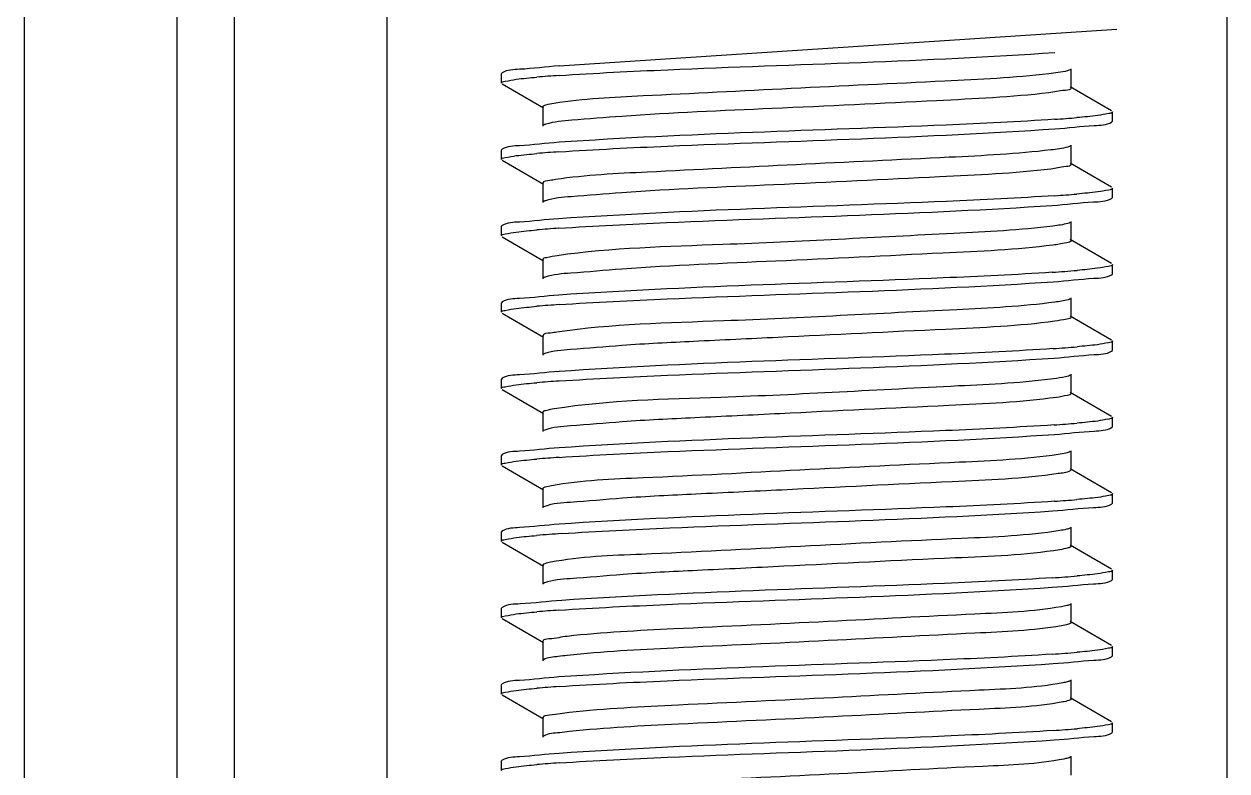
# Model space of a CAD drawing. Extents: x 27938 to 1042331, y -235042 to 1535213.
# Drawn here: x 707864.7 to 708239.7, y 732249.6 to 732482.4 of the extents above; entities that cross this region are included whole.
import ezdxf

# ---------------------------------------------------------------- set-up
doc = ezdxf.new("R2010")
doc.units = 0
doc.header["$LTSCALE"] = 1000
doc.header["$MEASUREMENT"] = 0

msp = doc.modelspace()

# ---------------------------------------------------------------- linework, layer by layer
at = {"linetype": 'Continuous'}
for p, q in [((707864.69, 733136.51), (707864.69, 728395.48)), ((707912.32, 733136.51), (707912.32, 728395.48)), ((707930.18, 733136.51), (707930.18, 728395.48)), ((707977.8, 733136.51), (707977.8, 728395.48)), ((708239.75, 733136.51), (708239.75, 728395.48)), ((708031.51, 732469.34), (708205.45, 732480.77)), ((708191.14, 732462.51), (708191.14, 732468.46)), ((708013.75, 732467.24), (708013.52, 732466.97)), ((708013.52, 732464), (708013.52, 732466.97)), ((708013.52, 732464), (708013.52, 732466.97)), ((708013.75, 732463.74), (708026.67, 732456.25)), ((708203.8, 732455.33), (708190.88, 732462.81)), ((708026.41, 732456.56), (708026.41, 732450.6)), ((708204.03, 732452.09), (708204.03, 732455.07)), ((708204.03, 732452.09), (708204.03, 732455.07)), ((708203.8, 732451.83), (708204.03, 732452.09)), ((708013.75, 732443.42), (708013.52, 732443.16)), ((708013.52, 732440.19), (708013.52, 732443.16)), ((708013.52, 732440.19), (708013.52, 732443.16)), ((708191.14, 732438.7), (708191.14, 732444.65)), ((708013.75, 732439.92), (708026.67, 732432.44)), ((708203.8, 732431.52), (708190.88, 732439)), ((708026.41, 732432.74), (708026.41, 732426.79)), ((708204.03, 732428.28), (708204.03, 732431.26)), ((708204.03, 732428.28), (708204.03, 732431.26)), ((708203.8, 732428.02), (708204.03, 732428.28)), ((708013.75, 732419.61), (708013.52, 732419.35)), ((708191.14, 732414.88), (708191.14, 732420.84)), ((708013.52, 732416.37), (708013.52, 732419.35)), ((708013.52, 732416.37), (708013.52, 732419.35)), ((708013.75, 732416.11), (708026.67, 732408.63)), ((708203.8, 732407.7), (708190.88, 732415.19)), ((708026.41, 732408.93), (708026.41, 732402.98)), ((708204.03, 732404.47), (708204.03, 732407.44)), ((708204.03, 732404.47), (708204.03, 732407.44)), ((708203.8, 732404.2), (708204.03, 732404.47)), ((708191.14, 732391.07), (708191.14, 732397.02)), ((708013.75, 732395.8), (708013.52, 732395.54)), ((708013.52, 732392.56), (708013.52, 732395.54)), ((708013.52, 732392.56), (708013.52, 732395.54)), ((708013.75, 732392.3), (708026.67, 732384.82)), ((708203.8, 732383.89), (708190.88, 732391.37)), ((708026.41, 732385.12), (708026.41, 732379.16)), ((708204.03, 732380.65), (708204.03, 732383.63)), ((708027.12, 732379.66), (708026.67, 732379.47)), ((708203.8, 732380.39), (708204.03, 732380.65)), ((708013.75, 732371.98), (708013.52, 732371.72)), ((708013.52, 732368.75), (708013.52, 732371.72)), ((708013.52, 732368.75), (708013.52, 732371.72)), ((708191.14, 732367.26), (708191.14, 732373.21)), ((708013.75, 732368.49), (708026.67, 732361)), ((708203.8, 732360.08), (708190.88, 732367.56)), ((708026.41, 732361.31), (708026.41, 732355.35)), ((708204.03, 732356.84), (708204.03, 732359.82)), ((708204.03, 732356.84), (708204.03, 732359.82)), ((708027.07, 732355.83), (708026.67, 732355.65)), ((708203.8, 732356.58), (708204.03, 732356.84)), ((708191.14, 732343.45), (708191.14, 732349.4)), ((708013.75, 732348.17), (708013.52, 732347.91)), ((708013.52, 732344.93), (708013.52, 732347.91)), ((708013.52, 732344.93), (708013.52, 732347.91)), ((708013.75, 732344.67), (708026.67, 732337.19)), ((708203.8, 732336.26), (708190.88, 732343.75)), ((708026.41, 732337.49), (708026.41, 732331.54)), ((708204.03, 732333.03), (708204.03, 732336)), ((708204.03, 732333.03), (708204.03, 732336)), ((708027.02, 732332), (708026.67, 732331.84)), ((708203.8, 732332.77), (708204.03, 732333.03)), ((708013.75, 732324.36), (708013.52, 732324.1)), ((708013.52, 732321.12), (708013.52, 732324.1)), ((708013.52, 732321.12), (708013.52, 732324.1)), ((708191.14, 732319.63), (708191.14, 732325.59)), ((708013.75, 732320.86), (708026.67, 732313.38)), ((708203.8, 732312.45), (708190.88, 732319.93)), ((708026.41, 732313.68), (708026.41, 732307.73)), ((708204.03, 732309.21), (708204.03, 732312.19)), ((708204.03, 732309.21), (708204.03, 732312.19)), ((708026.99, 732308.17), (708026.67, 732308.03)), ((708203.8, 732308.95), (708204.03, 732309.21)), ((708013.75, 732300.55), (708013.52, 732300.28)), ((708013.52, 732297.31), (708013.52, 732300.28)), ((708013.52, 732297.31), (708013.52, 732300.28)), ((708191.14, 732295.82), (708191.14, 732301.77)), ((708013.75, 732297.05), (708026.67, 732289.57)), ((708203.8, 732288.64), (708190.88, 732296.12)), ((708026.41, 732289.87), (708026.41, 732283.91)), ((708204.03, 732285.4), (708204.03, 732288.38)), ((708204.03, 732285.4), (708204.03, 732288.38)), ((708203.8, 732285.14), (708204.03, 732285.4)), ((708191.14, 732272.01), (708191.14, 732277.96)), ((708013.75, 732276.73), (708013.52, 732276.47)), ((708013.52, 732273.5), (708013.52, 732276.47)), ((708013.52, 732273.5), (708013.52, 732276.47)), ((708013.75, 732273.23), (708026.67, 732265.75)), ((708203.8, 732264.83), (708190.88, 732272.31)), ((708026.41, 732266.05), (708026.41, 732260.1)), ((708204.03, 732261.59), (708204.03, 732264.57)), ((708204.03, 732261.59), (708204.03, 732264.57)), ((708203.8, 732261.33), (708204.03, 732261.59)), ((708013.75, 732252.92), (708013.52, 732252.66)), ((708013.52, 732249.68), (708013.52, 732252.66)), ((708013.52, 732249.68), (708013.52, 732252.66)), ((708191.14, 732248.19), (708191.14, 732254.15))]:
    msp.add_line(p, q, dxfattribs=at)
for centre, radius, start, end in [((708058.89, 732057.53), 409.75, 93.8309, 94.8034), ((708158.68, 732861.28), 409.49, 273.831, 274.805), ((708058.8, 732034.83), 408.64, 93.8384, 94.8035), ((708158.79, 732836.07), 408.1, 273.8416, 274.804), ((708058.81, 732010.94), 408.71, 93.8379, 94.8036), ((708157.72, 732825.75), 421.63, 273.7501, 274.8057), ((708058.9, 731985.94), 409.9, 93.83, 94.8034), ((708158.13, 732796.77), 416.44, 273.7834, 274.8062), ((708058.92, 731961.85), 410.18, 93.8281, 94.8033), ((708158.45, 732768.84), 412.32, 273.8111, 274.8058), ((708058.89, 731938.44), 409.77, 93.8308, 94.8034), ((708158.67, 732742.28), 409.56, 273.8305, 274.805), ((708059.93, 731901.63), 422.82, 93.743, 94.805), ((708157.83, 732728.99), 420.12, 273.7591, 274.8063), ((708058.8, 731891.93), 408.65, 93.8383, 94.8036), ((708157.7, 732706.87), 421.81, 273.7489, 274.8056), ((708058.9, 731866.89), 409.88, 93.8301, 94.8034), ((708158.11, 732677.86), 416.6, 273.7824, 274.8062), ((708058.92, 731842.78), 410.18, 93.8281, 94.8033)]:
    msp.add_arc(centre, radius, start, end, dxfattribs=at)
for points, knots in [([(708031.51, 732466.37), (708042.79, 732467.13), (708094.3, 732469.61), (708145.87, 732470.8), (708186.04, 732473.54)], [0, 0, 0, 0, 0.219207, 1, 1, 1, 1]), ([(708031.54, 732469.34), (708027.42, 732469.06), (708021.65, 732468.26), (708015.36, 732468.16), (708013.75, 732467.24)], [0, 0, 0, 0, 0.690341, 1, 1, 1, 1]), ([(708013.52, 732464), (708013.52, 732464.43), (708015.81, 732464.72), (708016.97, 732465.03), (708018.12, 732465.18)], [0, 0, 0, 0, 0.271512, 1, 1, 1, 1]), ([(708184.22, 732466.9), (708173.45, 732465.66), (708146.62, 732464.31), (708104.44, 732462.37), (708063.85, 732460.21), (708039.11, 732459.13), (708029.93, 732457.67)], [0, 0, 0, 0, 0.210492, 0.520764, 0.819615, 1, 1, 1, 1]), ([(708190.88, 732468.16), (708190.62, 732468.01), (708188.43, 732467.34), (708186.18, 732467.12), (708184.22, 732466.9)], [0, 0, 0, 0, 0.130925, 1, 1, 1, 1]), ([(708184.22, 732460.95), (708172.6, 732459.61), (708143.81, 732458.27), (708099.47, 732456.03), (708061.43, 732454.54), (708037.98, 732452.58), (708029.95, 732451.98), (708027.34, 732451.17)], [0, 0, 0, 0, 0.223118, 0.549331, 0.848052, 0.947905, 1, 1, 1, 1]), ([(708191.14, 732462.51), (708191.14, 732461.87), (708187.63, 732461.64), (708185.95, 732461.14), (708184.22, 732460.95)], [0, 0, 0, 0, 0.268344, 1, 1, 1, 1]), ([(708029.93, 732457.67), (708029.04, 732457.53), (708028.1, 732457.3), (708026.42, 732456.9), (708026.41, 732456.56)], [0, 0, 0, 0, 0.719855, 1, 1, 1, 1]), ([(708204.03, 732455.07), (708204.03, 732454.64), (708201.76, 732454.35), (708200.61, 732454.04), (708199.46, 732453.89)], [0, 0, 0, 0, 0.27162, 1, 1, 1, 1]), ([(708027.34, 732451.17), (708027.21, 732451.13), (708026.99, 732451.06), (708026.77, 732450.96), (708026.68, 732450.9)], [0, 0, 0, 0, 0.565422, 1, 1, 1, 1]), ([(708031.45, 732442.55), (708042.73, 732443.32), (708094.29, 732445.8), (708145.92, 732446.99), (708186.13, 732449.73)], [0, 0, 0, 0, 0.219144, 1, 1, 1, 1]), ([(708186.04, 732452.7), (708174.76, 732451.93), (708123.25, 732449.45), (708071.68, 732448.26), (708031.51, 732445.53)], [0, 0, 0, 0, 0.219225, 1, 1, 1, 1]), ([(708186.13, 732449.73), (708190.22, 732450.01), (708195.96, 732450.8), (708202.2, 732450.91), (708203.8, 732451.83)], [0, 0, 0, 0, 0.690204, 1, 1, 1, 1]), ([(708031.51, 732445.53), (708027.4, 732445.25), (708021.64, 732444.45), (708015.35, 732444.34), (708013.75, 732443.42)], [0, 0, 0, 0, 0.690315, 1, 1, 1, 1]), ([(708184.87, 732443.16), (708174.35, 732441.9), (708147.86, 732440.58), (708105.9, 732438.6), (708064.99, 732436.49), (708039.88, 732435.34), (708030.42, 732433.93)], [0, 0, 0, 0, 0.205418, 0.513768, 0.814544, 1, 1, 1, 1]), ([(708190.88, 732444.35), (708190.64, 732444.21), (708188.67, 732443.59), (708186.63, 732443.37), (708184.87, 732443.16)], [0, 0, 0, 0, 0.133703, 1, 1, 1, 1]), ([(708013.52, 732440.19), (708013.52, 732440.62), (708015.8, 732440.9), (708016.96, 732441.22), (708018.1, 732441.37)], [0, 0, 0, 0, 0.271571, 1, 1, 1, 1]), ([(708191.14, 732438.7), (708191.14, 732438.11), (708187.98, 732437.84), (708186.44, 732437.4), (708184.87, 732437.21)], [0, 0, 0, 0, 0.269649, 1, 1, 1, 1]), ([(708184.87, 732437.21), (708173.36, 732435.82), (708144.51, 732434.51), (708099.95, 732432.23), (708061.54, 732430.76), (708037.9, 732428.74), (708029.83, 732428.17), (708027.25, 732427.33)], [0, 0, 0, 0, 0.220204, 0.547586, 0.848383, 0.94851, 1, 1, 1, 1]), ([(708030.42, 732433.93), (708029.84, 732433.84), (708028.7, 732433.52), (708026.42, 732433.55), (708026.41, 732432.74)], [0, 0, 0, 0, 0.421018, 1, 1, 1, 1]), ([(708204.03, 732431.26), (708204.03, 732430.82), (708201.76, 732430.54), (708200.61, 732430.23), (708199.46, 732430.08)], [0, 0, 0, 0, 0.271621, 1, 1, 1, 1]), ([(708027.25, 732427.33), (708027.14, 732427.3), (708026.95, 732427.23), (708026.76, 732427.14), (708026.68, 732427.09)], [0, 0, 0, 0, 0.559972, 1, 1, 1, 1]), ([(708186.13, 732428.89), (708174.85, 732428.13), (708123.29, 732425.64), (708071.66, 732424.45), (708031.45, 732421.71)], [0, 0, 0, 0, 0.219059, 1, 1, 1, 1]), ([(708185.29, 732425.86), (708189.58, 732426.15), (708195.58, 732426.98), (708202.13, 732427.06), (708203.8, 732428.02)], [0, 0, 0, 0, 0.691064, 1, 1, 1, 1]), ([(708031.45, 732418.74), (708042.63, 732419.5), (708093.91, 732421.97), (708145.25, 732423.19), (708185.29, 732425.86)], [0, 0, 0, 0, 0.218315, 1, 1, 1, 1]), ([(708031.45, 732421.71), (708027.35, 732421.43), (708021.61, 732420.64), (708015.35, 732420.53), (708013.75, 732419.61)], [0, 0, 0, 0, 0.690246, 1, 1, 1, 1]), ([(708190.88, 732420.54), (708190.66, 732420.41), (708188.9, 732419.83), (708187.06, 732419.62), (708185.49, 732419.43)], [0, 0, 0, 0, 0.136714, 1, 1, 1, 1]), ([(708013.52, 732416.37), (708013.52, 732416.8), (708015.8, 732417.09), (708016.96, 732417.4), (708018.1, 732417.55)], [0, 0, 0, 0, 0.271569, 1, 1, 1, 1]), ([(708185.49, 732419.43), (708175.23, 732418.13), (708140.85, 732416.49), (708089.4, 732413.59), (708048.02, 732412.59), (708030.95, 732410.19)], [0, 0, 0, 0, 0.200359, 0.665926, 1, 1, 1, 1]), ([(708185.49, 732413.47), (708174.1, 732412.03), (708145.22, 732410.75), (708100.46, 732408.42), (708061.68, 732406.98), (708037.85, 732404.9), (708029.74, 732404.36), (708027.18, 732403.49)], [0, 0, 0, 0, 0.217121, 0.545559, 0.848485, 0.948981, 1, 1, 1, 1]), ([(708191.14, 732414.88), (708191.14, 732414.35), (708188.31, 732414.04), (708186.9, 732413.65), (708185.49, 732413.47)], [0, 0, 0, 0, 0.271205, 1, 1, 1, 1]), ([(708030.95, 732410.19), (708029.81, 732410.03), (708028.64, 732409.73), (708026.41, 732409.37), (708026.41, 732408.93)], [0, 0, 0, 0, 0.725085, 1, 1, 1, 1]), ([(708185.29, 732405.02), (708173.97, 732404.27), (708122.69, 732401.81), (708071.35, 732400.62), (708031.45, 732397.9)], [0, 0, 0, 0, 0.221032, 1, 1, 1, 1]), ([(708204.03, 732407.44), (708204.03, 732407), (708201.69, 732406.72), (708200.52, 732406.4), (708199.34, 732406.25)], [0, 0, 0, 0, 0.271165, 1, 1, 1, 1]), ([(708027.18, 732403.49), (708027.09, 732403.46), (708026.91, 732403.4), (708026.75, 732403.32), (708026.68, 732403.28)], [0, 0, 0, 0, 0.555073, 1, 1, 1, 1]), ([(708031.52, 732394.93), (708042.75, 732395.69), (708094.11, 732398.17), (708145.53, 732399.37), (708185.61, 732402.07)], [0, 0, 0, 0, 0.218794, 1, 1, 1, 1]), ([(708185.61, 732402.07), (708189.82, 732402.35), (708195.72, 732403.17), (708202.16, 732403.26), (708203.8, 732404.2)], [0, 0, 0, 0, 0.69076, 1, 1, 1, 1]), ([(708031.45, 732397.9), (708027.35, 732397.62), (708021.61, 732396.82), (708015.35, 732396.71), (708013.75, 732395.8)], [0, 0, 0, 0, 0.690251, 1, 1, 1, 1]), ([(708013.52, 732392.56), (708013.52, 732392.99), (708015.81, 732393.28), (708016.97, 732393.59), (708018.12, 732393.74)], [0, 0, 0, 0, 0.271503, 1, 1, 1, 1]), ([(708186.08, 732395.69), (708175.94, 732394.34), (708141.45, 732392.74), (708089.76, 732389.75), (708048.01, 732388.82), (708030.79, 732386.36)], [0, 0, 0, 0, 0.197233, 0.664604, 1, 1, 1, 1]), ([(708190.88, 732396.72), (708190.68, 732396.61), (708189.11, 732396.07), (708187.47, 732395.88), (708186.08, 732395.69)], [0, 0, 0, 0, 0.139964, 1, 1, 1, 1]), ([(708186.08, 732389.74), (708174.82, 732388.23), (708145.94, 732386.98), (708108.41, 732385.11), (708074.76, 732383.5), (708053.18, 732382.46), (708037.82, 732381.07), (708029.66, 732380.55), (708027.12, 732379.66)], [0, 0, 0, 0, 0.213883, 0.543283, 0.707942, 0.848388, 0.949336, 1, 1, 1, 1]), ([(708191.14, 732391.07), (708191.14, 732390.59), (708188.63, 732390.25), (708187.35, 732389.9), (708186.08, 732389.74)], [0, 0, 0, 0, 0.272967, 1, 1, 1, 1]), ([(708030.79, 732386.36), (708030.15, 732386.27), (708028.92, 732385.92), (708026.41, 732386), (708026.41, 732385.12)], [0, 0, 0, 0, 0.42179, 1, 1, 1, 1]), ([(708204.03, 732383.63), (708204.03, 732383.19), (708201.73, 732382.91), (708200.56, 732382.59), (708199.4, 732382.44)], [0, 0, 0, 0, 0.27139, 1, 1, 1, 1]), ([(708185.61, 732381.23), (708174.31, 732380.47), (708122.95, 732378), (708071.52, 732376.81), (708031.52, 732374.09)], [0, 0, 0, 0, 0.220239, 1, 1, 1, 1]), ([(708031.54, 732371.12), (708042.79, 732371.88), (708094.24, 732374.36), (708145.74, 732375.56), (708185.86, 732378.27)], [0, 0, 0, 0, 0.219088, 1, 1, 1, 1]), ([(708185.86, 732378.27), (708190.01, 732378.55), (708195.83, 732379.36), (708202.18, 732379.46), (708203.8, 732380.39)], [0, 0, 0, 0, 0.690501, 1, 1, 1, 1]), ([(708031.52, 732374.09), (708027.41, 732373.81), (708021.64, 732373.01), (708015.36, 732372.91), (708013.75, 732371.98)], [0, 0, 0, 0, 0.690324, 1, 1, 1, 1]), ([(708186.63, 732371.95), (708176.49, 732370.52), (708141.5, 732368.99), (708089.4, 732365.79), (708047.17, 732365.13), (708030.02, 732362.43)], [0, 0, 0, 0, 0.195888, 0.668212, 1, 1, 1, 1]), ([(708190.88, 732372.91), (708190.69, 732372.81), (708189.31, 732372.31), (708187.86, 732372.13), (708186.63, 732371.95)], [0, 0, 0, 0, 0.143518, 1, 1, 1, 1]), ([(708013.52, 732368.75), (708013.52, 732369.18), (708015.82, 732369.47), (708016.97, 732369.78), (708018.13, 732369.93)], [0, 0, 0, 0, 0.27149, 1, 1, 1, 1]), ([(708191.14, 732367.26), (708191.14, 732366.82), (708188.93, 732366.46), (708187.76, 732366.16), (708186.63, 732366)], [0, 0, 0, 0, 0.275042, 1, 1, 1, 1]), ([(708186.63, 732366), (708175.52, 732364.43), (708146.65, 732363.23), (708109.05, 732361.32), (708075.11, 732359.71), (708053.29, 732358.67), (708037.82, 732357.24), (708029.59, 732356.75), (708027.07, 732355.83)], [0, 0, 0, 0, 0.210506, 0.540786, 0.706621, 0.84812, 0.949594, 1, 1, 1, 1]), ([(708030.02, 732362.43), (708029.11, 732362.29), (708028.15, 732362.05), (708026.41, 732361.66), (708026.41, 732361.31)], [0, 0, 0, 0, 0.720573, 1, 1, 1, 1]), ([(708204.03, 732359.82), (708204.03, 732359.38), (708201.75, 732359.1), (708200.59, 732358.79), (708199.44, 732358.64)], [0, 0, 0, 0, 0.271542, 1, 1, 1, 1]), ([(708185.86, 732357.44), (708174.58, 732356.67), (708123.14, 732354.2), (708071.63, 732353), (708031.54, 732350.28)], [0, 0, 0, 0, 0.219626, 1, 1, 1, 1]), ([(708186.03, 732354.47), (708190.15, 732354.75), (708195.91, 732355.55), (708202.2, 732355.66), (708203.8, 732356.58)], [0, 0, 0, 0, 0.690315, 1, 1, 1, 1]), ([(708031.51, 732347.3), (708042.79, 732348.07), (708094.3, 732350.55), (708145.87, 732351.74), (708186.03, 732354.47)], [0, 0, 0, 0, 0.219207, 1, 1, 1, 1]), ([(708031.54, 732350.28), (708027.42, 732350), (708021.65, 732349.2), (708015.36, 732349.09), (708013.75, 732348.17)], [0, 0, 0, 0, 0.690341, 1, 1, 1, 1]), ([(708190.87, 732349.1), (708190.47, 732348.87), (708189.21, 732348.56), (708187.96, 732348.34), (708187.16, 732348.22)], [0, 0, 0, 0, 0.361946, 1, 1, 1, 1]), ([(708013.52, 732344.93), (708013.52, 732345.37), (708015.81, 732345.65), (708016.97, 732345.97), (708018.12, 732346.12)], [0, 0, 0, 0, 0.271511, 1, 1, 1, 1]), ([(708187.16, 732348.22), (708176.98, 732346.69), (708150.04, 732345.53), (708106.9, 732343.4), (708064.54, 732341.09), (708038.58, 732340.16), (708029.18, 732338.48)], [0, 0, 0, 0, 0.195054, 0.509751, 0.81902, 1, 1, 1, 1]), ([(708187.16, 732342.26), (708176.2, 732340.62), (708147.36, 732339.49), (708109.71, 732337.53), (708075.49, 732335.91), (708053.43, 732334.87), (708037.83, 732333.41), (708029.54, 732332.95), (708027.02, 732332)], [0, 0, 0, 0, 0.207, 0.538089, 0.705109, 0.8477, 0.949766, 1, 1, 1, 1]), ([(708191.14, 732343.45), (708191.14, 732343.32), (708189.77, 732342.37), (708188.42, 732342.45), (708187.16, 732342.26)], [0, 0, 0, 0, 0.092175, 1, 1, 1, 1]), ([(708029.18, 732338.48), (708028.48, 732338.35), (708027.71, 732338.17), (708026.41, 732337.78), (708026.41, 732337.49)], [0, 0, 0, 0, 0.714305, 1, 1, 1, 1]), ([(708186.03, 732333.64), (708174.76, 732332.87), (708123.25, 732330.39), (708071.68, 732329.2), (708031.51, 732326.47)], [0, 0, 0, 0, 0.219234, 1, 1, 1, 1]), ([(708204.03, 732336), (708204.03, 732335.57), (708201.76, 732335.29), (708200.61, 732334.98), (708199.46, 732334.83)], [0, 0, 0, 0, 0.271618, 1, 1, 1, 1]), ([(708032.33, 732323.54), (708043.56, 732324.29), (708094.58, 732326.74), (708145.65, 732327.96), (708185.38, 732330.62)], [0, 0, 0, 0, 0.220435, 1, 1, 1, 1]), ([(708185.38, 732330.62), (708189.65, 732330.9), (708195.62, 732331.73), (708202.14, 732331.81), (708203.8, 732332.77)], [0, 0, 0, 0, 0.690986, 1, 1, 1, 1]), ([(708031.51, 732326.47), (708027.4, 732326.19), (708021.64, 732325.39), (708015.35, 732325.28), (708013.75, 732324.36)], [0, 0, 0, 0, 0.690316, 1, 1, 1, 1]), ([(708013.52, 732321.12), (708013.52, 732321.56), (708015.87, 732321.84), (708017.05, 732322.17), (708018.24, 732322.32)], [0, 0, 0, 0, 0.271089, 1, 1, 1, 1]), ([(708187.65, 732324.48), (708177.56, 732322.87), (708150.48, 732321.78), (708107, 732319.6), (708064.3, 732317.21), (708038.15, 732316.39), (708028.83, 732314.6)], [0, 0, 0, 0, 0.192604, 0.509424, 0.820982, 1, 1, 1, 1]), ([(708190.87, 732325.28), (708190.52, 732325.08), (708189.43, 732324.8), (708188.34, 732324.59), (708187.65, 732324.48)], [0, 0, 0, 0, 0.367593, 1, 1, 1, 1]), ([(708187.65, 732318.53), (708176.87, 732316.8), (708148.06, 732315.76), (708110.39, 732313.75), (708075.89, 732312.11), (708053.59, 732311.08), (708037.86, 732309.58), (708029.5, 732309.15), (708026.99, 732308.17)], [0, 0, 0, 0, 0.203373, 0.535211, 0.703427, 0.847147, 0.949865, 1, 1, 1, 1]), ([(708191.14, 732319.63), (708191.13, 732319.29), (708189.47, 732318.89), (708188.53, 732318.67), (708187.65, 732318.53)], [0, 0, 0, 0, 0.280331, 1, 1, 1, 1]), ([(708028.83, 732314.6), (708028.22, 732314.48), (708027.52, 732314.32), (708026.41, 732313.93), (708026.41, 732313.68)], [0, 0, 0, 0, 0.710691, 1, 1, 1, 1]), ([(708204.03, 732312.19), (708204.03, 732311.75), (708201.71, 732311.47), (708200.54, 732311.15), (708199.37, 732311)], [0, 0, 0, 0, 0.271257, 1, 1, 1, 1]), ([(708185.38, 732309.78), (708174.17, 732309.03), (708123.15, 732306.58), (708072.08, 732305.36), (708032.33, 732302.71)], [0, 0, 0, 0, 0.219935, 1, 1, 1, 1]), ([(708185.28, 732306.8), (708189.57, 732307.08), (708195.58, 732307.92), (708202.13, 732308), (708203.8, 732308.95)], [0, 0, 0, 0, 0.691075, 1, 1, 1, 1]), ([(708031.45, 732299.67), (708042.63, 732300.43), (708093.91, 732302.9), (708145.24, 732304.12), (708185.28, 732306.8)], [0, 0, 0, 0, 0.218297, 1, 1, 1, 1]), ([(708032.33, 732302.71), (708028.02, 732302.42), (708022, 732301.59), (708015.42, 732301.51), (708013.75, 732300.55)], [0, 0, 0, 0, 0.691141, 1, 1, 1, 1]), ([(708188.11, 732300.74), (708179.23, 732299.22), (708154.89, 732298.22), (708114.66, 732296.01), (708072.25, 732294.1), (708045.09, 732292.72), (708034.05, 732291.51)], [0, 0, 0, 0, 0.175014, 0.471824, 0.784132, 1, 1, 1, 1]), ([(708190.87, 732301.47), (708190.56, 732301.29), (708189.63, 732301.03), (708188.7, 732300.84), (708188.11, 732300.74)], [0, 0, 0, 0, 0.373885, 1, 1, 1, 1]), ([(708013.52, 732297.31), (708013.52, 732297.74), (708015.8, 732298.03), (708016.95, 732298.34), (708018.1, 732298.49)], [0, 0, 0, 0, 0.271572, 1, 1, 1, 1]), ([(708191.14, 732295.82), (708191.13, 732295.51), (708189.71, 732295.12), (708188.87, 732294.92), (708188.11, 732294.79)], [0, 0, 0, 0, 0.283723, 1, 1, 1, 1]), ([(708188.11, 732294.79), (708179.23, 732293.27), (708154.89, 732292.27), (708114.66, 732290.06), (708072.25, 732288.14), (708045.09, 732286.77), (708034.05, 732285.56)], [0, 0, 0, 0, 0.175014, 0.471824, 0.784132, 1, 1, 1, 1]), ([(708034.05, 732291.51), (708032.14, 732291.3), (708030.31, 732290.75), (708026.41, 732290.57), (708026.41, 732289.87)], [0, 0, 0, 0, 0.732819, 1, 1, 1, 1]), ([(708204.03, 732288.38), (708204.03, 732287.94), (708201.69, 732287.66), (708200.51, 732287.34), (708199.34, 732287.18)], [0, 0, 0, 0, 0.271157, 1, 1, 1, 1]), ([(708034.05, 732285.56), (708033.12, 732285.46), (708030.68, 732285.09), (708028.03, 732285), (708026.67, 732284.22)], [0, 0, 0, 0, 0.371801, 1, 1, 1, 1]), ([(708185.28, 732285.96), (708173.96, 732285.2), (708122.68, 732282.74), (708071.34, 732281.55), (708031.45, 732278.84)], [0, 0, 0, 0, 0.22106, 1, 1, 1, 1]), ([(708185.6, 732283), (708189.81, 732283.29), (708195.72, 732284.11), (708202.16, 732284.2), (708203.8, 732285.14)], [0, 0, 0, 0, 0.69077, 1, 1, 1, 1]), ([(708031.52, 732275.86), (708042.74, 732276.63), (708094.1, 732279.1), (708145.52, 732280.31), (708185.6, 732283)], [0, 0, 0, 0, 0.218782, 1, 1, 1, 1]), ([(708031.45, 732278.84), (708027.35, 732278.56), (708021.61, 732277.76), (708015.35, 732277.65), (708013.75, 732276.73)], [0, 0, 0, 0, 0.690248, 1, 1, 1, 1]), ([(708188.54, 732277.01), (708179.96, 732275.42), (708156, 732274.51), (708116.11, 732272.24), (708073.51, 732270.36), (708046.05, 732268.96), (708034.76, 732267.77)], [0, 0, 0, 0, 0.169916, 0.464788, 0.779028, 1, 1, 1, 1]), ([(708190.87, 732277.66), (708190.61, 732277.5), (708189.82, 732277.27), (708189.03, 732277.1), (708188.54, 732277.01)], [0, 0, 0, 0, 0.380929, 1, 1, 1, 1]), ([(708013.52, 732273.5), (708013.52, 732273.93), (708015.81, 732274.21), (708016.97, 732274.53), (708018.12, 732274.68)], [0, 0, 0, 0, 0.271504, 1, 1, 1, 1]), ([(708188.54, 732271.05), (708179.96, 732269.47), (708156, 732268.56), (708116.11, 732266.29), (708073.51, 732264.4), (708046.05, 732263.01), (708034.76, 732261.82)], [0, 0, 0, 0, 0.169916, 0.464788, 0.779028, 1, 1, 1, 1]), ([(708191.14, 732272.01), (708191.13, 732271.74), (708189.94, 732271.34), (708189.19, 732271.17), (708188.54, 732271.05)], [0, 0, 0, 0, 0.287813, 1, 1, 1, 1]), ([(708034.76, 732267.77), (708032.67, 732267.56), (708030.7, 732266.94), (708026.41, 732266.81), (708026.42, 732266.05)], [0, 0, 0, 0, 0.733736, 1, 1, 1, 1]), ([(708185.6, 732262.17), (708174.3, 732261.41), (708122.94, 732258.94), (708071.52, 732257.75), (708031.52, 732255.03)], [0, 0, 0, 0, 0.220263, 1, 1, 1, 1]), ([(708204.03, 732264.57), (708204.03, 732264.13), (708201.72, 732263.85), (708200.56, 732263.53), (708199.4, 732263.38)], [0, 0, 0, 0, 0.271384, 1, 1, 1, 1]), ([(708034.76, 732261.82), (708033.74, 732261.71), (708031.07, 732261.32), (708028.16, 732261.26), (708026.67, 732260.4)], [0, 0, 0, 0, 0.373853, 1, 1, 1, 1]), ([(708031.54, 732252.05), (708042.79, 732252.82), (708094.23, 732255.29), (708145.73, 732256.49), (708185.85, 732259.21)], [0, 0, 0, 0, 0.219081, 1, 1, 1, 1]), ([(708185.85, 732259.21), (708190.01, 732259.49), (708195.83, 732260.3), (708202.18, 732260.4), (708203.8, 732261.33)], [0, 0, 0, 0, 0.690508, 1, 1, 1, 1]), ([(708031.52, 732255.03), (708027.41, 732254.75), (708021.64, 732253.95), (708015.36, 732253.84), (708013.75, 732252.92)], [0, 0, 0, 0, 0.690323, 1, 1, 1, 1]), ([(708013.52, 732249.68), (708013.52, 732250.12), (708015.82, 732250.4), (708016.97, 732250.72), (708018.13, 732250.87)], [0, 0, 0, 0, 0.271489, 1, 1, 1, 1]), ([(708188.94, 732253.27), (708180.65, 732251.61), (708157.08, 732250.82), (708117.57, 732248.47), (708074.79, 732246.62), (708047.03, 732245.2), (708035.5, 732244.04)], [0, 0, 0, 0, 0.164798, 0.457724, 0.773903, 1, 1, 1, 1]), ([(708190.87, 732253.85), (708190.65, 732253.71), (708190, 732253.5), (708189.34, 732253.35), (708188.94, 732253.27)], [0, 0, 0, 0, 0.388853, 1, 1, 1, 1])]:
    msp.add_open_spline(points, degree=3, knots=knots, dxfattribs=at)
for points in [[(708018.12, 732465.18), (708020.27, 732465.46), (708022.42, 732465.66), (708024.58, 732465.84)], [(708199.46, 732453.89), (708197.31, 732453.61), (708195.15, 732453.41), (708192.98, 732453.22)], [(708018.1, 732441.37), (708020.26, 732441.64), (708022.42, 732441.85), (708024.58, 732442.03)], [(708199.46, 732430.08), (708197.3, 732429.8), (708195.14, 732429.6), (708192.97, 732429.41)], [(708018.1, 732417.55), (708020.26, 732417.83), (708022.42, 732418.03), (708024.58, 732418.22)], [(708199.34, 732406.25), (708197.25, 732405.98), (708195.14, 732405.78), (708193.04, 732405.6)], [(708018.12, 732393.74), (708020.27, 732394.02), (708022.42, 732394.22), (708024.58, 732394.4)], [(708199.4, 732382.44), (708197.28, 732382.17), (708195.15, 732381.97), (708193.02, 732381.79)], [(708018.13, 732369.93), (708020.27, 732370.21), (708022.42, 732370.41), (708024.58, 732370.59)], [(708199.44, 732358.64), (708197.3, 732358.36), (708195.15, 732358.16), (708193, 732357.97)], [(708018.12, 732346.12), (708020.27, 732346.39), (708022.42, 732346.59), (708024.58, 732346.78)], [(708199.46, 732334.83), (708197.31, 732334.55), (708195.15, 732334.34), (708192.98, 732334.16)], [(708018.24, 732322.32), (708020.32, 732322.59), (708022.42, 732322.78), (708024.51, 732322.96)], [(708199.37, 732311), (708197.26, 732310.73), (708195.15, 732310.53), (708193.04, 732310.35)], [(708018.1, 732298.49), (708020.26, 732298.77), (708022.42, 732298.97), (708024.58, 732299.15)], [(708199.34, 732287.18), (708197.24, 732286.92), (708195.14, 732286.72), (708193.04, 732286.54)], [(708018.12, 732274.68), (708020.27, 732274.96), (708022.42, 732275.16), (708024.58, 732275.34)], [(708199.4, 732263.38), (708197.28, 732263.11), (708195.15, 732262.91), (708193.02, 732262.73)], [(708018.13, 732250.87), (708020.27, 732251.14), (708022.42, 732251.34), (708024.58, 732251.53)]]:
    msp.add_open_spline(points, degree=3, dxfattribs=at)

doc.saveas('drawing.dxf')
